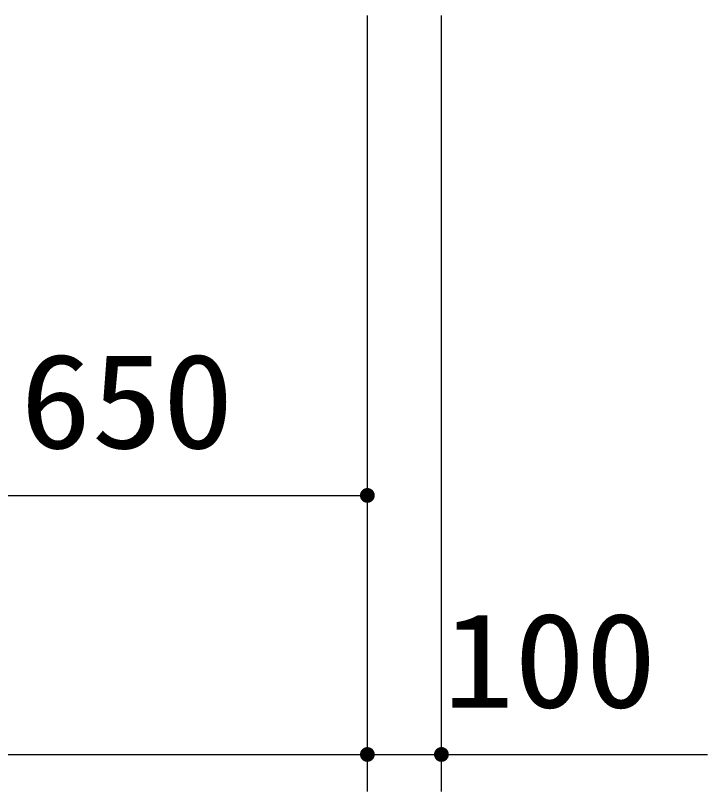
# Model space of a CAD drawing. Units: millimetres, scale not verified. Extents: x -14850 to 14850, y -10500 to 10500.
# Drawn here: x -7289 to -6354, y -6877 to -5828 of the extents above; entities that cross this region are included whole.
import ezdxf
from ezdxf.enums import TextEntityAlignment as Align

# ---------------------------------------------------------------- set-up
doc = ezdxf.new("R2010")
doc.units = ezdxf.units.MM
doc.header["$LTSCALE"] = 50
doc.layers.add('0-4_製作', color=5, linetype='Continuous', lineweight=25)
doc.styles.add('ＭＳ ゴシック', font='')
doc.styles.get('ＭＳ ゴシック').set_extended_font_data('MS Gothic')

msp = doc.modelspace()

# ---------------------------------------------------------------- linework, layer by layer
at = {"layer": '0-4_製作', "color": 2}
for p, q in [((-6813.44, -6526.86), (-6813.44, -5828.43)), ((-6713.44, -6876.86), (-6713.44, -5828.43)), ((-7463.44, -6476.86), (-6813.44, -6476.86)), ((-6813.44, -6876.86), (-6813.44, -6476.86)), ((-10063.44, -6826.86), (-6813.44, -6826.86)), ((-6813.44, -6826.86), (-6713.44, -6826.86)), ((-6713.44, -6826.86), (-6354.13, -6826.86))]:
    msp.add_line(p, q, dxfattribs=at)
at = {"layer": '0-4_製作'}
for points in [[(-6820.28, -6469.57), (-6813.44, -6466.86), (-6813.44, -6476.86)], [(-6819.32, -6468.77), (-6813.44, -6466.86), (-6820.28, -6469.57)], [(-6818.26, -6468.09), (-6813.44, -6466.86), (-6819.32, -6468.77)], [(-6817.12, -6467.56), (-6813.44, -6466.86), (-6818.26, -6468.09)], [(-6815.92, -6467.17), (-6813.44, -6466.86), (-6817.12, -6467.56)], [(-6814.69, -6466.94), (-6813.44, -6466.86), (-6815.92, -6467.17)], [(-6813.44, -6466.86), (-6803.44, -6476.86), (-6813.44, -6476.86)], [(-6812.81, -6466.88), (-6803.44, -6476.86), (-6813.44, -6466.86)], [(-6812.81, -6466.88), (-6803.52, -6475.6), (-6803.44, -6476.86)], [(-6811.56, -6467.03), (-6803.52, -6475.6), (-6812.81, -6466.88)], [(-6811.56, -6467.03), (-6803.75, -6474.37), (-6803.52, -6475.6)], [(-6810.35, -6467.35), (-6803.75, -6474.37), (-6811.56, -6467.03)], [(-6810.35, -6467.35), (-6804.14, -6473.18), (-6803.75, -6474.37)], [(-6809.18, -6467.81), (-6804.14, -6473.18), (-6810.35, -6467.35)], [(-6809.18, -6467.81), (-6804.67, -6472.04), (-6804.14, -6473.18)], [(-6808.08, -6468.41), (-6804.67, -6472.04), (-6809.18, -6467.81)], [(-6808.08, -6468.41), (-6805.35, -6470.98), (-6804.67, -6472.04)], [(-6807.06, -6469.15), (-6805.35, -6470.98), (-6808.08, -6468.41)], [(-6823.42, -6476.23), (-6813.44, -6476.86), (-6823.44, -6476.86)], [(-6823.44, -6476.86), (-6814.07, -6486.84), (-6823.36, -6478.11)], [(-6823.44, -6476.86), (-6813.44, -6486.86), (-6814.07, -6486.84)], [(-6813.44, -6476.86), (-6813.44, -6486.86), (-6823.44, -6476.86)], [(-6823.26, -6474.98), (-6813.44, -6476.86), (-6823.42, -6476.23)], [(-6823.36, -6478.11), (-6815.31, -6486.68), (-6823.12, -6479.34)], [(-6823.36, -6478.11), (-6814.07, -6486.84), (-6815.31, -6486.68)], [(-6822.95, -6473.77), (-6813.44, -6476.86), (-6823.26, -6474.98)], [(-6822.49, -6472.6), (-6813.44, -6476.86), (-6822.95, -6473.77)], [(-6821.88, -6471.5), (-6813.44, -6476.86), (-6822.49, -6472.6)], [(-6821.14, -6470.48), (-6813.44, -6476.86), (-6821.88, -6471.5)], [(-6820.28, -6469.57), (-6813.44, -6476.86), (-6821.14, -6470.48)], [(-6813.44, -6476.86), (-6812.18, -6486.78), (-6813.44, -6486.86)], [(-6813.44, -6476.86), (-6810.95, -6486.54), (-6812.18, -6486.78)], [(-6813.44, -6476.86), (-6809.76, -6486.15), (-6810.95, -6486.54)], [(-6813.44, -6476.86), (-6808.62, -6485.62), (-6809.76, -6486.15)], [(-6813.44, -6476.86), (-6807.56, -6484.95), (-6808.62, -6485.62)], [(-6813.44, -6476.86), (-6806.59, -6484.15), (-6807.56, -6484.95)], [(-6813.44, -6476.86), (-6805.73, -6483.23), (-6806.59, -6484.15)], [(-6803.44, -6476.86), (-6805.73, -6483.23), (-6813.44, -6476.86)], [(-6807.06, -6469.15), (-6806.15, -6470.01), (-6805.35, -6470.98)], [(-6803.44, -6476.86), (-6804.99, -6482.22), (-6805.73, -6483.23)], [(-6803.44, -6476.86), (-6804.39, -6481.11), (-6804.99, -6482.22)], [(-6803.44, -6476.86), (-6803.93, -6479.95), (-6804.39, -6481.11)], [(-6803.44, -6476.86), (-6803.61, -6478.73), (-6803.93, -6479.95)], [(-6803.44, -6476.86), (-6803.46, -6477.48), (-6803.61, -6478.73)], [(-6823.12, -6479.34), (-6816.53, -6486.37), (-6822.74, -6480.54)], [(-6823.12, -6479.34), (-6815.31, -6486.68), (-6816.53, -6486.37)], [(-6822.74, -6480.54), (-6817.7, -6485.91), (-6822.2, -6481.67)], [(-6822.74, -6480.54), (-6816.53, -6486.37), (-6817.7, -6485.91)], [(-6822.2, -6481.67), (-6818.8, -6485.3), (-6821.53, -6482.73)], [(-6822.2, -6481.67), (-6817.7, -6485.91), (-6818.8, -6485.3)], [(-6821.53, -6482.73), (-6819.81, -6484.56), (-6820.73, -6483.7)], [(-6821.53, -6482.73), (-6818.8, -6485.3), (-6819.81, -6484.56)], [(-6823.26, -6824.98), (-6813.44, -6826.86), (-6823.42, -6826.23)], [(-6822.95, -6823.77), (-6813.44, -6826.86), (-6823.26, -6824.98)], [(-6822.49, -6822.6), (-6813.44, -6826.86), (-6822.95, -6823.77)], [(-6821.88, -6821.5), (-6813.44, -6826.86), (-6822.49, -6822.6)], [(-6821.14, -6820.48), (-6813.44, -6826.86), (-6821.88, -6821.5)], [(-6820.28, -6819.57), (-6813.44, -6826.86), (-6821.14, -6820.48)], [(-6820.28, -6819.57), (-6813.44, -6816.86), (-6813.44, -6826.86)], [(-6819.32, -6818.77), (-6813.44, -6816.86), (-6820.28, -6819.57)], [(-6818.26, -6818.09), (-6813.44, -6816.86), (-6819.32, -6818.77)], [(-6817.12, -6817.56), (-6813.44, -6816.86), (-6818.26, -6818.09)], [(-6815.92, -6817.17), (-6813.44, -6816.86), (-6817.12, -6817.56)], [(-6814.69, -6816.94), (-6813.44, -6816.86), (-6815.92, -6817.17)], [(-6813.44, -6816.86), (-6803.44, -6826.86), (-6813.44, -6826.86)], [(-6813.44, -6816.86), (-6803.52, -6825.6), (-6803.44, -6826.86)], [(-6812.81, -6816.88), (-6803.52, -6825.6), (-6813.44, -6816.86)], [(-6811.56, -6817.03), (-6803.52, -6825.6), (-6812.81, -6816.88)], [(-6811.56, -6817.03), (-6803.75, -6824.37), (-6803.52, -6825.6)], [(-6810.35, -6817.35), (-6803.75, -6824.37), (-6811.56, -6817.03)], [(-6810.35, -6817.35), (-6804.14, -6823.18), (-6803.75, -6824.37)], [(-6809.18, -6817.81), (-6804.14, -6823.18), (-6810.35, -6817.35)], [(-6809.18, -6817.81), (-6804.67, -6822.04), (-6804.14, -6823.18)], [(-6808.08, -6818.41), (-6804.67, -6822.04), (-6809.18, -6817.81)], [(-6808.08, -6818.41), (-6805.35, -6820.98), (-6804.67, -6822.04)], [(-6807.06, -6819.15), (-6805.35, -6820.98), (-6808.08, -6818.41)], [(-6807.06, -6819.15), (-6806.15, -6820.01), (-6805.35, -6820.98)], [(-6723.26, -6824.98), (-6713.44, -6826.86), (-6723.42, -6826.23)], [(-6722.95, -6823.77), (-6713.44, -6826.86), (-6723.26, -6824.98)], [(-6722.49, -6822.6), (-6713.44, -6826.86), (-6722.95, -6823.77)], [(-6721.88, -6821.5), (-6713.44, -6826.86), (-6722.49, -6822.6)], [(-6721.14, -6820.48), (-6713.44, -6826.86), (-6721.88, -6821.5)], [(-6720.28, -6819.57), (-6713.44, -6826.86), (-6721.14, -6820.48)], [(-6720.28, -6819.57), (-6713.44, -6816.86), (-6713.44, -6826.86)], [(-6719.32, -6818.77), (-6713.44, -6816.86), (-6720.28, -6819.57)], [(-6718.26, -6818.09), (-6713.44, -6816.86), (-6719.32, -6818.77)], [(-6717.12, -6817.56), (-6713.44, -6816.86), (-6718.26, -6818.09)], [(-6715.92, -6817.17), (-6713.44, -6816.86), (-6717.12, -6817.56)], [(-6714.69, -6816.94), (-6713.44, -6816.86), (-6715.92, -6817.17)], [(-6713.44, -6816.86), (-6703.44, -6826.86), (-6713.44, -6826.86)], [(-6713.44, -6816.86), (-6703.52, -6825.6), (-6703.44, -6826.86)], [(-6712.81, -6816.88), (-6703.52, -6825.6), (-6713.44, -6816.86)], [(-6711.56, -6817.03), (-6703.52, -6825.6), (-6712.81, -6816.88)], [(-6711.56, -6817.03), (-6703.75, -6824.37), (-6703.52, -6825.6)], [(-6710.35, -6817.35), (-6703.75, -6824.37), (-6711.56, -6817.03)], [(-6710.35, -6817.35), (-6704.14, -6823.18), (-6703.75, -6824.37)], [(-6709.18, -6817.81), (-6704.14, -6823.18), (-6710.35, -6817.35)], [(-6709.18, -6817.81), (-6704.67, -6822.04), (-6704.14, -6823.18)], [(-6708.08, -6818.41), (-6704.67, -6822.04), (-6709.18, -6817.81)], [(-6708.08, -6818.41), (-6705.35, -6820.98), (-6704.67, -6822.04)], [(-6707.06, -6819.15), (-6705.35, -6820.98), (-6708.08, -6818.41)], [(-6707.06, -6819.15), (-6706.15, -6820.01), (-6705.35, -6820.98)], [(-6823.42, -6826.23), (-6813.44, -6826.86), (-6823.44, -6826.86)], [(-6823.44, -6826.86), (-6814.07, -6836.84), (-6823.36, -6828.11)], [(-6823.44, -6826.86), (-6813.44, -6836.86), (-6814.07, -6836.84)], [(-6823.44, -6826.86), (-6813.44, -6826.86), (-6813.44, -6836.86)], [(-6823.36, -6828.11), (-6815.31, -6836.68), (-6823.12, -6829.34)], [(-6823.36, -6828.11), (-6814.07, -6836.84), (-6815.31, -6836.68)], [(-6823.12, -6829.34), (-6816.53, -6836.37), (-6822.74, -6830.54)], [(-6823.12, -6829.34), (-6815.31, -6836.68), (-6816.53, -6836.37)], [(-6822.74, -6830.54), (-6817.7, -6835.91), (-6822.2, -6831.67)], [(-6822.74, -6830.54), (-6816.53, -6836.37), (-6817.7, -6835.91)], [(-6822.2, -6831.67), (-6818.8, -6835.3), (-6821.53, -6832.73)], [(-6822.2, -6831.67), (-6817.7, -6835.91), (-6818.8, -6835.3)], [(-6821.53, -6832.73), (-6819.81, -6834.56), (-6820.73, -6833.7)], [(-6821.53, -6832.73), (-6818.8, -6835.3), (-6819.81, -6834.56)], [(-6813.44, -6826.86), (-6812.18, -6836.78), (-6813.44, -6836.86)], [(-6813.44, -6826.86), (-6810.95, -6836.54), (-6812.18, -6836.78)], [(-6813.44, -6826.86), (-6809.76, -6836.15), (-6810.95, -6836.54)], [(-6813.44, -6826.86), (-6808.62, -6835.62), (-6809.76, -6836.15)], [(-6813.44, -6826.86), (-6807.56, -6834.95), (-6808.62, -6835.62)], [(-6813.44, -6826.86), (-6806.59, -6834.15), (-6807.56, -6834.95)], [(-6813.44, -6826.86), (-6805.73, -6833.23), (-6806.59, -6834.15)], [(-6803.44, -6826.86), (-6805.73, -6833.23), (-6813.44, -6826.86)], [(-6803.44, -6826.86), (-6804.99, -6832.22), (-6805.73, -6833.23)], [(-6803.44, -6826.86), (-6804.39, -6831.11), (-6804.99, -6832.22)], [(-6803.44, -6826.86), (-6803.93, -6829.95), (-6804.39, -6831.11)], [(-6803.44, -6826.86), (-6803.61, -6828.73), (-6803.93, -6829.95)], [(-6803.44, -6826.86), (-6803.46, -6827.48), (-6803.61, -6828.73)], [(-6723.42, -6826.23), (-6713.44, -6826.86), (-6723.44, -6826.86)], [(-6723.44, -6826.86), (-6714.07, -6836.84), (-6723.36, -6828.11)], [(-6723.44, -6826.86), (-6713.44, -6836.86), (-6714.07, -6836.84)], [(-6723.44, -6826.86), (-6713.44, -6826.86), (-6713.44, -6836.86)], [(-6723.36, -6828.11), (-6715.31, -6836.68), (-6723.12, -6829.34)], [(-6723.36, -6828.11), (-6714.07, -6836.84), (-6715.31, -6836.68)], [(-6723.12, -6829.34), (-6716.53, -6836.37), (-6722.74, -6830.54)], [(-6723.12, -6829.34), (-6715.31, -6836.68), (-6716.53, -6836.37)], [(-6722.74, -6830.54), (-6717.7, -6835.91), (-6722.2, -6831.67)], [(-6722.74, -6830.54), (-6716.53, -6836.37), (-6717.7, -6835.91)], [(-6722.2, -6831.67), (-6718.8, -6835.3), (-6721.53, -6832.73)], [(-6722.2, -6831.67), (-6717.7, -6835.91), (-6718.8, -6835.3)], [(-6721.53, -6832.73), (-6719.81, -6834.56), (-6720.73, -6833.7)], [(-6721.53, -6832.73), (-6718.8, -6835.3), (-6719.81, -6834.56)], [(-6713.44, -6826.86), (-6712.18, -6836.78), (-6713.44, -6836.86)], [(-6713.44, -6826.86), (-6710.95, -6836.54), (-6712.18, -6836.78)], [(-6713.44, -6826.86), (-6709.76, -6836.15), (-6710.95, -6836.54)], [(-6713.44, -6826.86), (-6708.62, -6835.62), (-6709.76, -6836.15)], [(-6713.44, -6826.86), (-6707.56, -6834.95), (-6708.62, -6835.62)], [(-6713.44, -6826.86), (-6706.59, -6834.15), (-6707.56, -6834.95)], [(-6713.44, -6826.86), (-6705.73, -6833.23), (-6706.59, -6834.15)], [(-6703.44, -6826.86), (-6705.73, -6833.23), (-6713.44, -6826.86)], [(-6703.44, -6826.86), (-6704.99, -6832.22), (-6705.73, -6833.23)], [(-6703.44, -6826.86), (-6704.39, -6831.11), (-6704.99, -6832.22)], [(-6703.44, -6826.86), (-6703.93, -6829.95), (-6704.39, -6831.11)], [(-6703.44, -6826.86), (-6703.61, -6828.73), (-6703.93, -6829.95)], [(-6703.44, -6826.86), (-6703.46, -6827.48), (-6703.61, -6828.73)]]:
    msp.add_solid(points, dxfattribs=at)

# ---------------------------------------------------------------- texts
at = {"layer": '0-4_製作', "color": 4, "style": 'ＭＳ ゴシック', "width": 1.1}
for s, p in [('650', (-7282.19, -6451.86)), ('100', (-6711.23, -6802.14))]:
    msp.add_text(s, height=128.4, dxfattribs=at).set_placement(p, align=Align.BOTTOM_LEFT)

doc.saveas('drawing.dxf')
